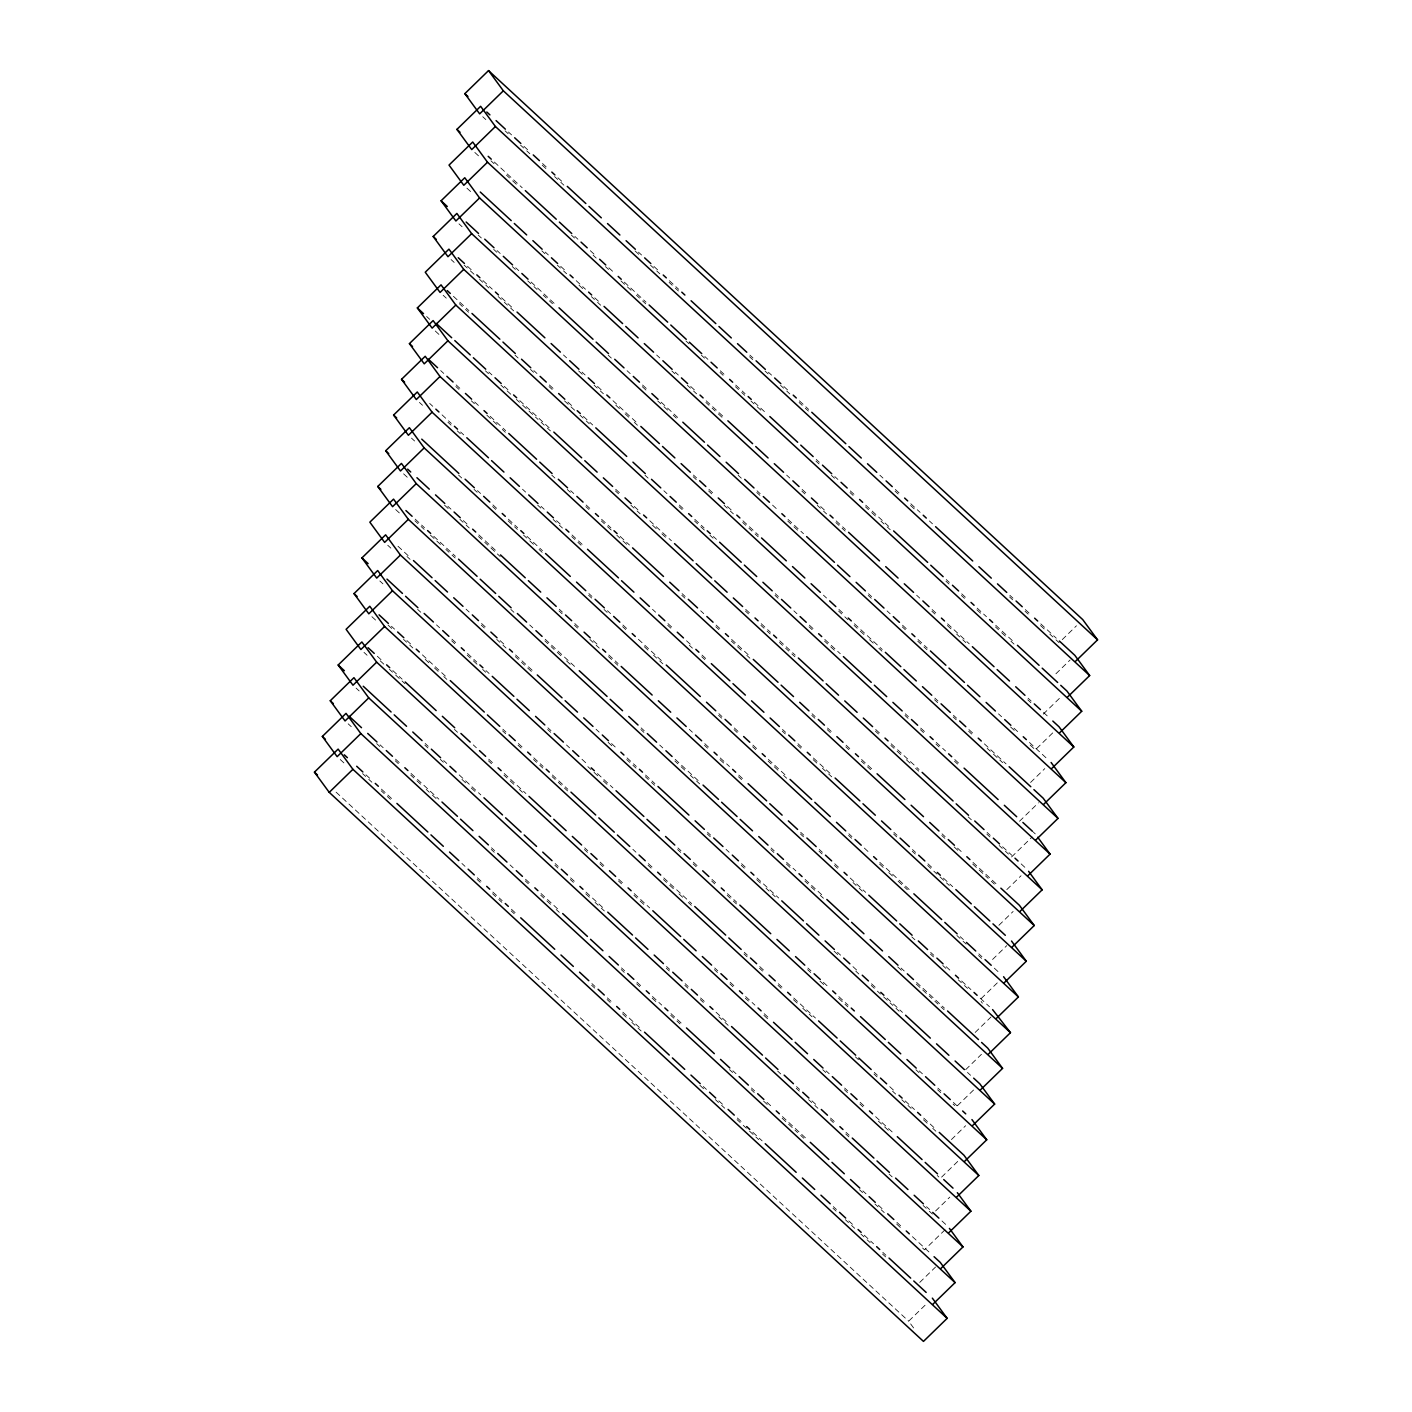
<?xml version="1.0" encoding="UTF-8"?>
<svg xmlns="http://www.w3.org/2000/svg" width="1412" height="1412" viewBox="0 0 1412 1412"><rect width="100%" height="100%" fill="white"/><g stroke="black" fill="none" stroke-linecap="round" stroke-linejoin="round"><path stroke-width="0.75" stroke-dasharray="5 3.75" d="M1062.248 639.618L1076.456 625.781M1055.911 673.789L1070.119 659.969M1043.256 714.119L1060.624 697.21M1052.699 732.916L1035.331 749.825L1029.136 744.106M1030.566 782.46L1044.792 768.622M1019.499 821.255L1038.455 802.81M1011.574 856.96L1032.119 836.981M1006.827 889.595L1021.035 875.758M998.902 925.301L1013.128 911.464M992.565 959.472L1006.774 945.634M997.278 982.893L979.91 999.802L982.381 1003.173M975.162 1032.437L990.942 1017.064M965.667 1069.678L981.446 1054.305M973.539 1090.029L956.171 1106.937L953.065 1104.078M951.406 1139.572L965.614 1125.735M957.707 1161.441L940.339 1178.349L937.233 1175.49M935.574 1210.984L949.782 1197.147M945.034 1229.781L924.489 1249.779L921.401 1246.92M919.741 1282.414L935.538 1267.041M913.599 1327.933L908.657 1321.191L926.043 1304.282M508.479 132.04L511.568 134.899M523.94 146.336L530.135 152.055M542.526 163.51L548.703 169.228M557.987 177.806L564.182 183.525M638.471 252.148L641.56 255.007M653.933 266.444L660.128 272.163M669.412 280.741L678.695 289.319M749.878 355.1L752.984 357.96M768.446 372.256L771.552 375.115M783.925 386.553L790.12 392.271M799.404 400.849L808.688 409.427M879.87 475.191L882.959 478.05M895.349 489.487L901.527 495.206M910.828 503.784L920.112 512.362M929.396 520.957L932.485 523.817M1009.862 595.299L1012.951 598.158M1025.341 609.596L1031.519 615.314M1040.803 623.892L1056.282 638.189M505.09 130.839L508.179 133.699M520.551 145.136L523.658 147.995M526.747 150.855L529.835 153.714M542.226 165.151L548.403 170.87M554.598 176.588L557.705 179.448M560.793 182.307L563.882 185.166M635.065 250.93L641.26 256.649M650.544 265.227L653.632 268.086M656.739 270.945L659.828 273.804M669.111 282.382L672.218 285.242M675.307 288.101L678.395 290.978M749.578 356.742L752.684 359.601M765.057 371.038L768.163 373.898M780.536 385.335L783.625 388.194M786.731 391.053L789.82 393.913M799.104 402.491L802.192 405.35M805.299 408.209L808.388 411.068M895.049 491.147L898.138 494.006M910.528 505.443L916.706 511.162M1009.562 596.941L1012.651 599.8M1025.041 611.237L1028.13 614.096M1040.52 625.534L1046.698 631.252M1049.804 634.112L1052.893 636.971M1055.982 639.83L1059.088 642.689M482.745 116.719L485.834 119.579M494.359 162.045L522.228 187.778M574.843 236.386L577.932 239.246M590.304 250.683L596.499 256.402M608.89 267.839L615.067 273.557M624.351 282.135L646.025 302.15M704.817 356.495L707.924 359.354M720.297 370.791L726.492 376.51M735.776 385.088L745.059 393.666M754.343 402.243L766.716 413.681M816.242 459.43L819.331 462.289M834.81 476.585L837.916 479.445M850.289 490.882L856.484 496.6M865.768 505.178L890.531 528.07M946.234 579.538L949.323 582.397M961.713 593.834L967.891 599.553M977.175 608.131L986.476 616.709M995.76 625.287L1014.328 642.442M490.97 160.827L494.076 163.686M506.449 175.123L509.538 177.983M512.644 180.842L518.822 186.56M571.436 235.169L574.543 238.028M593.111 255.184L596.199 258.043M605.483 266.621L608.59 269.48M620.962 280.935L633.353 292.372M636.441 295.232L639.53 298.091M642.636 300.95L645.725 303.809M685.967 340.98L689.056 343.84M701.429 355.277L704.535 358.136M719.996 372.433L723.103 375.292M735.475 386.729L738.564 389.588M741.671 392.448L744.759 395.307M750.955 401.026L754.043 403.885M757.15 406.744L763.327 412.463M815.942 461.071L819.048 463.948M831.421 475.385L834.51 478.244M849.989 492.541L853.095 495.4M865.468 506.837L868.557 509.697M871.663 512.556L877.84 518.275M880.947 521.134L884.036 523.993M887.124 526.852L890.231 529.712M945.934 581.179L949.023 584.038M961.413 595.476L964.502 598.335M976.892 609.772L983.07 615.491M995.46 626.928L998.549 629.787M1001.637 632.647L1007.833 638.365M1010.939 641.225L1014.028 644.084M474.82 152.443L481.015 158.162M545.261 252.077L548.35 254.937M560.723 266.374L566.918 272.092M576.202 280.67L585.486 289.248M594.77 297.826L600.965 303.545M656.668 355.03L659.775 357.889M675.236 372.186L678.342 375.045M690.715 386.482L696.91 392.201M706.194 400.779L724.762 417.934M786.66 475.12L789.749 477.98M802.14 489.417L808.335 495.135M820.707 506.59L826.902 512.309M836.186 520.887L845.47 529.465M916.653 595.229L919.741 598.088M932.132 609.525L938.309 615.244M947.593 623.822L969.267 643.837M1028.077 698.181L1031.166 701.04M1043.539 712.478L1049.734 718.196M541.855 250.859L544.961 253.719M557.334 265.156L560.44 268.015M563.529 270.892L566.618 273.751M579.008 285.189L585.186 290.907M591.381 296.626L594.47 299.485M597.576 302.344L600.665 305.204M671.847 370.968L674.954 373.827M687.326 385.264L690.415 388.123M693.521 390.983L696.61 393.842M705.894 402.42L708.983 405.279M712.089 408.139L715.178 410.998M718.284 413.857L724.462 419.576M801.839 491.076L804.928 493.935M817.319 505.372L820.407 508.232M823.514 511.091L826.602 513.95M835.886 522.528L838.975 525.388M842.082 528.247L845.17 531.106M931.832 611.167L934.921 614.026M947.311 625.463L953.488 631.182M956.595 634.041L959.683 636.918M962.772 639.777L965.879 642.636M1027.777 699.822L1030.866 702.682M466.913 188.149L473.108 193.868M497.095 250.612L500.201 253.472M515.68 267.768L518.769 270.627M531.141 282.065L555.904 304.939M627.087 370.721L630.193 373.58M642.566 385.017L648.761 390.736M661.134 402.173L679.702 419.329M757.079 490.811L760.168 493.688M772.558 505.125L778.753 510.844M788.037 519.422L803.499 533.718M868.504 593.764L871.592 596.623M887.071 610.919L890.16 613.779M902.55 625.216L908.728 630.935M918.012 639.512L927.313 648.09M998.496 713.872L1001.585 716.731M1013.957 728.168L1020.152 733.887M1029.436 742.465L1048.004 759.621M478.244 235.098L481.333 237.957M493.706 249.394L496.812 252.254M512.274 266.568L515.38 269.427M527.753 280.864L530.859 283.724M533.948 286.583L537.037 289.442M543.232 295.161L546.32 298.02M549.427 300.88L552.516 303.739M608.219 355.206L611.325 358.066M642.266 386.659L648.461 392.377M657.745 400.955L660.834 403.814M663.94 406.674L670.118 412.392M673.224 415.252L676.313 418.111M738.211 475.315L741.318 478.174M756.779 492.47L759.885 495.33M787.737 521.063L790.826 523.923M793.932 526.782L800.11 532.5M868.203 595.405L871.292 598.264M902.25 626.857L905.339 629.734M917.729 641.172L920.818 644.031M923.907 646.89L927.013 649.749M1010.568 726.951L1016.764 732.669M458.988 223.855L462.095 226.714M467.513 266.303L473.708 272.022M482.992 280.6L492.276 289.178M501.56 297.755L513.95 309.21M563.459 354.959L566.565 357.818M582.044 372.115L585.133 374.974M597.505 386.411L603.701 392.13M612.985 400.708L637.747 423.582M693.451 475.05L696.557 477.909M708.93 489.364L715.125 495.082M727.498 506.52L733.693 512.238M742.977 520.816L758.456 535.113M823.443 595.158L826.532 598.017M838.922 609.454L845.1 615.173M854.401 623.751L882.253 649.485M934.868 698.11L937.956 700.97M953.435 715.266L956.524 718.126M968.914 729.563L975.092 735.281M984.376 743.859L1006.05 763.874M464.124 265.103L467.231 267.962M470.32 270.822L476.515 276.54M479.603 279.399L482.692 282.259M485.799 285.118L488.887 287.977M498.171 296.555L501.278 299.415M504.366 302.274L507.455 305.133M510.562 307.993L513.65 310.852M578.638 370.897L584.833 376.616M594.117 385.194L597.205 388.053M600.312 390.912L603.401 393.771M615.791 405.209L621.968 410.927M625.075 413.787L631.252 419.505M634.359 422.365L637.447 425.224M693.151 476.709L696.257 479.568M708.63 491.005L711.736 493.865M724.109 505.302L727.198 508.161M730.304 511.02L733.393 513.88M742.677 522.458L745.765 525.317M748.872 528.176L751.961 531.036M755.049 533.895L758.156 536.754M838.622 611.096L841.711 613.955M844.817 616.815L847.906 619.692M854.101 625.41L857.19 628.269M860.279 631.129L866.474 636.847M869.58 639.707L875.758 645.425M878.864 648.284L881.953 651.144M934.567 699.752L937.656 702.611M953.135 716.908L956.224 719.767M968.614 731.204L971.703 734.063M987.182 748.36L990.271 751.219M993.377 754.079L1002.661 762.657M451.081 259.561L454.17 262.42M453.411 296.308L468.89 310.605M533.877 370.65L536.984 373.509M549.356 384.946L555.551 390.665M567.924 402.102L574.119 407.821M583.403 416.399L592.687 424.977M663.869 490.758L666.976 493.618M679.348 505.055L685.544 510.773M694.828 519.351L704.111 527.929M713.395 536.507L716.484 539.366M775.294 593.693L778.383 596.552M793.862 610.849L796.95 613.708M809.341 625.145L815.518 630.864M824.82 639.442L840.281 653.738M905.286 713.801L908.375 716.661M920.748 728.098L926.943 733.816M936.227 742.394L945.51 750.972M954.794 759.55L960.99 765.269M1032.172 831.033L1035.278 833.892M459.306 303.668L462.395 306.528M465.501 309.387L468.59 312.246M515.009 355.136L518.116 357.995M530.488 369.432L533.595 372.291M549.056 386.588L552.163 389.447M564.535 400.884L576.926 412.322M580.014 415.181L583.103 418.04M586.209 420.9L589.298 423.759M645.002 475.244L648.108 478.103M679.048 506.696L682.155 509.555M694.527 520.993L697.616 523.852M700.723 526.711L706.9 532.43M710.007 535.289L713.095 538.148M774.994 595.334L778.083 598.194M809.041 626.804L812.129 629.664M824.52 641.101L827.608 643.96M830.697 646.82L836.892 652.538M904.986 715.443L908.075 718.302M920.465 729.739L923.554 732.599M935.927 744.036L939.033 746.895M954.512 761.192L957.601 764.051M443.156 295.284L446.263 298.144M488.834 372.044L491.923 374.904M504.296 386.341L510.491 392.059M519.775 400.637L550.733 429.23M615.72 489.293L621.915 495.012M634.288 506.449L640.483 512.168M649.767 520.746L671.424 540.761M745.712 609.384L751.908 615.102M761.192 623.68L770.475 632.258M779.759 640.836L795.238 655.15M875.705 729.492L881.882 735.211M891.166 743.789L919.036 769.522M987.112 832.445L990.218 835.304M1002.591 846.741L1011.874 855.319M1021.158 863.897L1027.354 869.615M426.636 316.5L429.725 319.359M485.428 370.826L488.534 373.686M500.907 385.123L504.013 387.982M507.102 390.842L513.297 396.56M516.386 399.419L519.475 402.279M522.581 405.138L538.043 419.452M541.149 422.312L544.238 425.171M547.344 428.03L550.433 430.889M615.42 490.935L618.527 493.794M630.899 505.231L633.988 508.091M637.094 510.95L640.183 513.809M652.556 525.246L658.751 530.965M661.857 533.824L668.035 539.543M745.412 611.043L748.501 613.902M760.891 625.339L763.98 628.199M767.087 631.058L770.175 633.917M779.459 642.495L782.548 645.355M785.654 648.214L788.743 651.073M791.832 653.933L794.938 656.792M875.405 731.134L878.493 733.993M890.884 745.43L893.972 748.289M897.061 751.149L903.256 756.867M906.345 759.727L912.54 765.445M915.629 768.304L918.735 771.164M968.244 816.93L971.35 819.79M986.829 834.086L989.918 836.945M999.202 845.523L1002.291 848.383M1005.397 851.242L1008.486 854.101M435.249 330.99L441.426 336.709M440.668 370.579L443.774 373.439M456.147 384.876L462.342 390.594M474.714 402.032L480.91 407.75M490.193 416.328L505.672 430.625M570.66 490.688L573.766 493.547M586.139 504.984L592.334 510.703M601.618 519.281L610.902 527.859M620.186 536.436L629.47 545.014M682.084 593.622L685.173 596.482M700.652 610.778L703.741 613.638M716.131 625.075L722.326 630.793M731.61 639.389L750.178 656.545M812.077 713.731L815.165 716.59M827.556 728.027L833.733 733.746M846.123 745.183L852.301 750.902M861.585 759.48L873.975 770.917M942.069 833.839L945.157 836.698M957.53 848.135L963.725 853.854M973.009 862.432L997.772 885.306M455.847 386.517L458.953 389.377M471.326 400.814L474.432 403.673M486.805 415.128L499.177 426.565M502.284 429.425L505.372 432.284M551.792 475.173L554.898 478.033M567.271 489.47L570.36 492.329M585.839 506.626L588.945 509.485M601.318 520.922L604.407 523.781M607.513 526.641L613.69 532.359M616.797 535.219L619.886 538.078M622.974 540.937L629.17 546.656M681.784 595.282L684.891 598.141M715.831 626.734L718.92 629.593M731.31 641.03L734.399 643.89M737.505 646.749L743.683 652.468M746.789 655.327L749.878 658.186M811.776 715.372L814.865 718.231M827.255 729.669L830.344 732.528M845.823 746.824L848.912 749.684M861.302 761.121L864.391 763.98M867.48 766.84L870.586 769.699M941.769 835.48L944.857 838.34M954.141 846.918L960.337 852.636M972.709 864.073L988.188 878.37M991.277 881.229L994.383 884.088M429.672 403.426L432.76 406.285M442.044 414.863L451.328 423.441M460.612 432.019L463.701 434.878M522.511 489.223L525.617 492.082M541.078 506.378L544.185 509.238M556.557 520.675L562.753 526.394M572.037 534.971L584.409 546.409M652.503 609.313L655.592 612.173M667.982 623.61L674.159 629.346M686.55 640.783L692.745 646.502M702.029 655.08L708.206 660.798M782.495 729.422L785.584 732.281M797.974 743.718L804.152 749.437M813.436 758.015L832.003 775.17M893.902 832.374L897.008 835.233M912.487 849.53L915.576 852.389M927.949 863.826L934.144 869.545M943.428 878.123L952.712 886.701M447.939 422.241L451.028 425.1M457.223 430.819L460.312 433.678M537.69 505.161L540.778 508.02M553.169 519.457L556.257 522.316M559.364 525.176L562.453 528.035M571.736 536.613L574.825 539.472M577.932 542.332L581.02 545.191M667.682 625.269L670.771 628.128M689.338 645.284L692.445 648.143M701.729 656.721L704.817 659.58M782.195 731.063L785.284 733.922M797.674 745.36L800.763 748.219M813.153 759.656L819.331 765.392M822.437 768.252L825.526 771.111M828.615 773.97L831.721 776.829M893.62 834.015L896.708 836.875M912.187 851.171L915.276 854.031M927.666 865.468L930.755 868.327M933.844 871.186L936.95 874.046M940.039 876.905L949.323 885.483M419.417 402.402L422.506 405.262M477.45 490.617L480.557 493.476M492.929 504.914L499.124 510.632M508.408 519.21L517.692 527.788M526.976 536.366L542.455 550.662M588.875 593.552L591.963 596.411M607.442 610.708L610.549 613.567M622.921 625.022L629.117 630.74M638.4 639.318L663.163 662.193M718.867 713.66L721.956 716.519M734.346 727.957L740.523 733.675M752.914 745.112L759.091 750.831M768.393 759.409L786.961 776.565M848.859 833.768L851.948 836.628M864.32 848.065L870.516 853.783M879.8 862.361L910.758 890.954M960.266 936.703L963.372 939.562M978.851 953.859L981.94 956.718M994.313 968.155L1000.508 973.874M458.582 475.103L461.689 477.962M474.061 489.399L477.168 492.258M492.629 506.555L495.736 509.414M508.108 520.851L517.392 529.429M523.587 535.148L526.676 538.007M529.782 540.867L535.96 546.585M539.066 549.444L542.155 552.304M588.575 595.211L591.681 598.07M604.054 609.507L607.142 612.367M622.621 626.663L625.728 629.523M644.296 646.678L650.473 652.397M653.579 655.256L656.668 658.116M659.757 660.975L662.863 663.834M718.567 715.302L721.656 718.161M734.046 729.598L737.135 732.457M752.614 746.754L755.702 749.613M768.093 761.068L771.181 763.927M774.27 766.787L780.465 772.505M783.572 775.365L786.66 778.224M848.559 835.41L851.648 838.269M879.5 864.003L885.695 869.721M888.783 872.581L894.979 878.299M898.085 881.159L907.369 889.736M956.877 935.485L959.983 938.362M963.072 941.222L966.161 944.081M978.551 955.518L981.64 958.377M411.492 438.126L414.581 440.985M447.869 506.308L450.975 509.167M463.348 520.604L469.543 526.323M478.827 534.901L497.395 552.057M559.293 609.243L562.382 612.12M574.772 623.557L580.967 629.275M593.34 640.713L599.535 646.431M608.819 655.009L618.103 663.587M689.285 729.351L692.374 732.21M704.764 743.647L710.942 749.366M720.226 757.944L729.51 766.522M738.811 775.1L744.989 780.818M800.71 832.303L803.799 835.163M819.278 849.459L822.366 852.318M834.739 863.756L840.934 869.474M850.218 878.052L865.697 892.349M930.684 952.394L933.791 955.253M946.164 966.691L952.359 972.409M961.643 981.005L970.927 989.583M980.21 998.16L989.494 1006.738M444.48 505.09L450.675 510.809M459.959 519.387L463.048 522.246M466.154 525.105L469.243 527.964M478.527 536.542L481.616 539.402M484.722 542.261L487.811 545.12M490.917 547.98L500.201 556.557M558.993 610.902L562.1 613.761M574.472 625.198L577.561 628.058M589.951 639.495L593.04 642.354M596.146 645.213L599.235 648.073M608.519 656.651L611.608 659.51M614.714 662.369L617.803 665.228M704.464 745.289L707.553 748.166M719.943 759.603L726.121 765.322M738.511 776.759L741.6 779.618M800.41 833.945L803.499 836.804M818.978 851.101L822.066 853.96M834.457 865.397L837.545 868.256M853.024 882.553L856.113 885.412M859.202 888.272L862.308 891.131M911.817 936.897L914.923 939.757M930.402 954.053L933.491 956.912M942.775 965.49L945.863 968.35M958.254 979.787L961.343 982.646M964.431 985.505L967.538 988.365M403.567 473.832L409.762 479.55M415.199 519.139L424.482 527.717M433.766 536.295L455.441 556.31M529.712 624.951L532.801 627.81M545.191 639.248L576.131 667.841M641.136 727.886L644.225 730.745M659.704 745.042L662.793 747.901M675.183 759.338L699.928 782.213M771.128 847.994L774.217 850.854M786.59 862.291L795.874 870.869M805.158 879.447L823.743 896.602M901.103 968.102L904.209 970.962M916.582 982.399L944.434 1008.133M414.899 520.781L418.005 523.64M421.094 526.5L424.182 529.359M430.378 535.077L442.75 546.515M445.857 549.374L448.945 552.233M452.034 555.11L455.141 557.969M510.844 609.437L513.933 612.296M544.891 640.889L547.98 643.748M551.086 646.608L554.175 649.467M557.263 652.326L563.459 658.045M566.547 660.904L572.742 666.623M640.836 729.527L643.925 732.387M674.883 760.997L677.972 763.857M681.078 766.716L687.256 772.435M690.362 775.294L693.451 778.153M696.54 781.012L699.646 783.872M770.828 849.636L773.917 852.495M786.308 863.932L792.485 869.651M804.875 881.088L807.964 883.947M811.053 886.807L817.248 892.525M820.337 895.385L823.443 898.244M897.714 966.885L903.909 972.603M916.282 984.04L931.761 998.337M934.85 1001.196L937.956 1004.056M941.045 1006.915L944.151 1009.774M395.66 509.538L401.855 515.256M397.99 546.267L410.38 557.705M466.084 609.19L469.19 612.049M481.563 623.486L487.758 629.205M500.13 640.642L506.326 646.361M515.609 654.939L534.177 672.094M596.076 729.28L599.165 732.14M611.555 743.577L617.732 749.295M627.034 757.873L636.318 766.451M645.602 775.047L654.886 783.625M707.5 832.233L710.589 835.092M726.068 849.389L729.157 852.248M741.547 863.685L747.725 869.404M757.008 877.982L778.683 897.997M837.492 952.323L840.581 955.183M852.954 966.638L859.149 972.356M871.522 983.793L877.717 989.512M887.001 998.09L902.48 1012.386M967.467 1072.432L970.573 1075.291M406.991 556.505L410.08 559.364M481.263 625.128L484.351 627.987M496.742 639.424L499.83 642.283M502.937 645.143L506.025 648.002M515.309 656.58L518.398 659.439M521.505 662.299L524.593 665.158M527.682 668.017L533.877 673.736M608.166 742.377L614.344 748.095M626.734 759.532L629.823 762.392M632.911 765.251L636.018 768.11M645.302 776.688L648.39 779.548M651.497 782.407L654.586 785.266M707.2 833.874L710.289 836.734M741.247 865.327L744.336 868.186M756.726 879.623L762.904 885.342M766.01 888.201L769.099 891.06M772.188 893.92L775.294 896.779M834.086 951.123L840.281 956.842M855.76 971.138L858.849 973.998M871.239 985.435L874.328 988.294M877.417 991.153L880.523 994.013M883.612 996.872L892.896 1005.45M895.985 1008.309L899.091 1011.168M387.735 545.244L390.842 548.103M436.502 624.881L439.609 627.74M451.981 639.177L458.176 644.896M467.46 653.474L476.744 662.052M486.028 670.629L489.117 673.489M547.927 727.815L551.015 730.675M566.494 744.971L569.583 747.83M581.973 759.268L588.151 765.004M597.452 773.582L612.914 787.878M677.919 847.924L681.008 850.783M693.38 862.22L699.575 867.939M711.966 879.376L718.143 885.095M727.427 893.672L736.711 902.25M807.893 968.032L811 970.891M823.372 982.328L829.568 988.047M838.852 996.625L848.135 1005.203M919.318 1070.967L922.424 1073.826M937.886 1088.122L940.992 1090.982M953.365 1102.419L959.56 1108.138M417.634 609.366L420.741 612.226M451.681 640.819L454.77 643.678M467.16 655.115L470.249 657.974M473.355 660.834L479.533 666.552M482.639 669.412L485.728 672.271M547.627 729.475L550.715 732.334M587.869 766.645L590.957 769.505M594.046 772.364L600.241 778.083M603.33 780.942L609.525 786.66M677.619 849.565L680.708 852.424M693.098 863.862L696.187 866.721M711.666 881.017L714.754 883.877M727.145 895.314L730.233 898.173M733.322 901.05L736.429 903.909M807.611 969.673L810.7 972.533M819.984 981.111L826.179 986.829M838.552 998.266L847.835 1006.844M915.929 1069.749L919.018 1072.608M937.586 1089.782L940.692 1092.641M379.828 580.967L382.917 583.827M391.442 626.275L394.548 629.134M406.921 640.571L413.116 646.29M422.4 654.868L447.163 677.742M502.866 729.21L505.955 732.069M518.345 743.506L524.54 749.225M533.824 757.82L543.108 766.398M552.392 774.976L567.853 789.273M632.858 849.318L635.947 852.177M648.337 863.615L654.515 869.333M663.799 877.911L691.668 903.645M744.283 952.27L747.372 955.13M759.744 966.567L765.939 972.286M778.312 983.723L784.507 989.441M793.791 998.019L815.465 1018.034M874.257 1072.361L877.364 1075.22M889.736 1086.658L895.932 1092.376M905.216 1100.954L914.499 1109.532M923.783 1118.11L936.156 1129.565M388.053 625.057L394.248 630.776M403.532 639.354L406.621 642.213M409.727 645.072L412.816 647.932M425.188 659.369L431.384 665.087M434.49 667.947L440.668 673.665M443.774 676.524L446.863 679.384M502.566 730.869L505.672 733.728M518.045 745.165L521.134 748.025M533.524 759.462L536.613 762.321M539.719 765.18L542.808 768.04M552.092 776.618L555.181 779.477M558.287 782.336L561.376 785.196M564.465 788.055L567.571 790.914M648.037 865.256L651.126 868.115M663.516 879.552L666.605 882.412M669.694 885.271L675.889 890.99M678.978 893.867L685.173 899.585M688.262 902.444L691.368 905.304M743.983 953.912L747.072 956.771M759.462 968.208L762.551 971.068M778.03 985.364L781.118 988.223M793.491 999.661L799.686 1005.379M802.775 1008.239L812.077 1016.817M855.39 1056.847L858.496 1059.706M873.975 1074.002L877.064 1076.879M892.543 1091.176L895.632 1094.035M901.827 1099.754L904.916 1102.613M908.004 1105.472L911.111 1108.332M923.483 1119.769L929.678 1125.488M932.767 1128.347L935.874 1131.206M371.903 616.673L378.098 622.392M377.339 656.262L383.534 661.981M392.818 670.559L402.102 679.137M473.285 744.901L476.373 747.778M488.764 759.215L494.959 764.933M504.243 773.511L525.899 793.526M584.709 847.853L587.798 850.712M600.188 862.15L606.366 867.868M618.756 879.305L624.934 885.024M634.217 893.602L649.697 907.898M714.701 967.961L717.79 970.821M730.163 982.258L736.358 987.976M745.642 996.554L754.926 1005.132M764.21 1013.71L770.405 1019.429M826.108 1070.896L829.215 1073.755M844.676 1088.052L847.782 1090.911M860.155 1102.348L866.35 1108.067M875.634 1116.663L894.202 1133.818M380.146 660.763L386.323 666.482M389.43 669.341L392.518 672.2M395.607 675.06L404.909 683.637M454.417 729.404L457.523 732.263M488.464 760.856L491.552 763.715M503.943 775.153L507.032 778.012M510.12 780.871L516.315 786.59M519.422 789.449L522.511 792.308M584.409 849.495L587.498 852.354M599.888 863.791L602.977 866.65M618.456 880.947L621.545 883.824M633.935 895.261L637.024 898.12M640.113 900.98L646.308 906.698M714.401 969.603L717.49 972.462M729.88 983.899L732.969 986.759M745.342 998.196L748.448 1001.055M763.91 1015.352L770.105 1021.07M822.719 1069.696L825.808 1072.555M844.394 1089.711L847.482 1092.57M859.855 1104.007L862.961 1106.867M878.423 1121.163L881.529 1124.023M884.618 1126.882L890.813 1132.601M363.996 652.379L367.085 655.239M425.136 743.453L428.224 746.313M443.703 760.609L446.792 763.468M459.182 774.906L480.839 794.921M555.128 863.544L558.217 866.403M570.607 877.84L576.784 883.559M586.068 892.137L604.636 909.293M666.535 966.496L669.641 969.356M685.12 983.652L688.209 986.511M700.581 997.949L706.777 1003.667M716.06 1012.245L728.451 1023.682M796.527 1086.587L799.633 1089.446M812.006 1100.883L818.201 1106.62M830.574 1118.057L836.769 1123.775M846.053 1132.353L849.141 1135.213M926.519 1206.695L929.608 1209.554M941.998 1220.992L948.193 1226.71M424.835 745.095L427.924 747.954M440.315 759.391L443.403 762.251M461.971 779.406L468.166 785.125M471.255 787.984L477.45 793.703M554.828 865.185L557.917 868.045M570.307 879.5L573.396 882.359M585.768 893.796L591.963 899.515M595.07 902.374L598.158 905.233M601.247 908.092L604.354 910.952M666.252 968.138L669.341 970.997M684.82 985.294L687.909 988.153M700.299 999.59L703.388 1002.449M718.867 1016.746L721.956 1019.605M725.044 1022.464L728.151 1025.324M777.659 1071.09L780.765 1073.95M796.227 1088.246L799.333 1091.105M808.617 1099.683L811.706 1102.543M814.812 1105.402L817.901 1108.261M830.274 1119.698L833.38 1122.558M845.753 1133.995L848.841 1136.854M889.083 1174.025L892.172 1176.884M923.13 1205.477L926.219 1208.337M929.325 1211.196L932.414 1214.055M356.071 688.085L359.177 690.945M380.075 744.848L383.181 747.707M395.554 759.144L401.749 764.863M411.033 773.441L438.885 799.174M491.5 847.782L494.588 850.642M510.067 864.938L513.156 867.798M525.546 879.235L531.724 884.953M541.025 893.531L559.593 910.705M621.492 967.891L624.581 970.75M636.953 982.187L643.148 987.906M652.432 996.484L661.716 1005.062M671 1013.639L683.39 1025.077M732.899 1070.825L736.005 1073.685M751.466 1087.981L754.573 1090.841M766.945 1102.295L773.141 1108.014M782.424 1116.592L807.187 1139.466M862.891 1190.934L865.997 1193.793M878.37 1205.23L884.565 1210.949M896.938 1222.386L903.133 1228.105M912.417 1236.683L930.985 1253.838M376.686 743.63L379.775 746.489M395.254 760.786L398.343 763.645M410.733 775.082L413.822 777.941M416.928 780.801L423.106 786.519M426.212 789.379L429.301 792.238M432.39 795.097L438.585 800.816M491.2 849.424L494.288 852.283M525.246 880.894L528.335 883.753M540.725 895.19L543.814 898.05M546.903 900.909L553.098 906.628M556.187 909.487L559.293 912.346M621.192 969.532L624.28 972.391M636.671 983.829L639.76 986.688M652.132 998.125L658.327 1003.844M670.718 1015.281L673.806 1018.14M676.895 1021L680.002 1023.859M729.51 1069.625L732.616 1072.485M751.184 1089.64L754.273 1092.5M763.557 1101.078L769.752 1106.796M782.124 1118.233L797.603 1132.53M800.692 1135.389L803.799 1138.248M859.502 1189.716L862.591 1192.575M874.981 1204.012L878.07 1206.872M881.159 1209.731L884.265 1212.59M896.638 1224.027L902.833 1229.746M348.164 723.809L351.253 726.668M365.973 774.835L372.168 780.554M381.452 789.131L393.824 800.569M461.918 863.473L465.007 866.333M477.397 877.77L483.575 883.488M492.859 892.066L502.142 900.644M511.444 909.24L517.622 914.958M591.91 983.582L594.999 986.441M607.372 997.878L613.567 1003.597M622.851 1012.175L641.419 1029.33M703.317 1086.534L706.424 1089.393M718.796 1100.831L724.991 1106.549M737.364 1117.986L743.559 1123.705M752.843 1132.283L762.127 1140.861M833.309 1206.625L836.416 1209.484M848.788 1220.921L854.984 1226.64M864.268 1235.218L873.551 1243.795M882.835 1252.373L885.924 1255.233M362.584 773.617L365.673 776.476M368.761 779.336L371.868 782.195M381.152 790.773L384.24 793.632M387.347 796.492L390.436 799.351M477.097 879.429L480.186 882.288M492.576 893.725L495.665 896.585M498.754 899.444L501.86 902.303M511.144 910.881L514.233 913.74M591.61 985.223L594.699 988.082M607.089 999.519L610.178 1002.379M622.551 1013.816L628.746 1019.535M631.835 1022.394L634.941 1025.253M638.03 1028.112L641.136 1030.972M699.928 1085.316L706.124 1091.035M715.407 1099.613L718.496 1102.472M721.603 1105.331L724.691 1108.191M737.064 1119.628L740.17 1122.487M743.259 1125.346L746.348 1128.206M749.454 1131.065L758.738 1139.643M833.009 1208.266L836.116 1211.125M845.4 1219.703L848.488 1222.58M851.577 1225.439L854.684 1228.299M860.879 1234.017L863.967 1236.877M867.056 1239.736L870.163 1242.595M882.535 1254.033L885.624 1256.892M340.239 759.515L346.434 765.233M336.091 792.167L908.657 1321.191"/><path stroke-width="1.5" d="M488.534 70.6L503.343 90.809L479.656 113.86L464.848 93.651L488.534 70.6L1082.775 619.639L1097.565 639.848L1075.467 661.363M495.418 126.515L471.732 149.584L456.923 129.374L480.627 106.306L495.418 126.515L1089.658 675.554L1067.543 697.069M479.586 197.945L455.899 220.996L441.091 200.786L464.777 177.736L479.586 197.945L1073.826 746.983L1051.711 768.499M487.511 162.221L463.807 185.29L449.016 165.08L472.702 142.012L487.511 162.221L1081.733 711.26L1059.635 732.793M471.661 233.651L447.975 256.702L433.184 236.492L456.87 213.441L471.661 233.651L1065.901 782.689L1043.803 804.205M455.829 305.063L432.143 328.131L417.352 307.922L441.038 284.853L455.829 305.063L1050.069 854.101L1027.954 875.634M463.754 269.357L440.067 292.425L425.259 272.216L448.945 249.147L463.754 269.357L1057.994 818.395L1035.878 839.911M447.922 340.786L424.235 363.837L409.427 343.628L433.113 320.577L447.922 340.786L1042.162 889.825L1020.046 911.34M439.997 376.492L416.311 399.543L401.52 379.334L425.206 356.283L439.997 376.492L1034.237 925.531L1012.122 947.046M432.09 412.198L408.403 435.267L393.595 415.057L417.281 391.989L432.09 412.198L1026.312 961.237L1004.214 982.752M424.165 447.904L400.478 470.973L385.688 450.763L409.374 427.695L424.165 447.904L1018.405 996.943L996.29 1018.476M416.258 483.628L392.571 506.679L377.763 486.469L401.449 463.418L416.258 483.628L1010.48 1032.666L988.382 1054.182M400.426 555.04L376.722 578.108L361.931 557.899L385.617 534.83L400.426 555.04L994.648 1104.078L972.55 1125.593M408.333 519.334L384.646 542.385L369.838 522.175L393.542 499.124L408.333 519.334L1002.573 1068.372L980.457 1089.888M392.501 590.745L368.814 613.814L354.006 593.605L377.692 570.536L392.501 590.745L986.741 1139.784L964.625 1161.317M376.669 662.175L352.982 685.226L338.174 665.017L361.86 641.966L376.669 662.175L970.909 1211.214L948.793 1232.729M384.594 626.469L360.89 649.52L346.099 629.311L369.785 606.26L384.594 626.469L978.816 1175.508L956.718 1197.023M368.744 697.881L345.058 720.95L330.267 700.74L353.953 677.672L368.744 697.881L962.984 1246.92L940.869 1268.435M360.837 733.587L337.15 756.655L322.342 736.446L346.028 713.378L360.837 733.587L955.077 1282.626L932.961 1304.158M314.435 772.152L338.121 749.101L352.912 769.311L947.152 1318.349L923.466 1341.4L329.225 792.361L314.435 772.152L317.524 775.011M329.225 792.361L352.912 769.311M503.343 90.809L1097.565 639.848M486.805 112.025L489.911 114.884M496.089 120.602L505.372 129.18M514.656 137.758L520.851 143.477M533.242 154.932L539.419 160.65M551.81 172.087L554.898 174.947M567.271 186.384L585.856 203.54M588.945 206.399L601.318 217.836M607.513 223.555L619.886 234.992M626.081 240.711L635.365 249.289M644.649 257.866L650.844 263.585M663.216 275.022L666.323 277.882M681.784 292.178L684.891 295.037M691.086 300.756L715.831 323.63M718.937 326.49L731.31 337.945M737.505 343.663L746.789 352.241M756.073 360.819L765.357 369.397M774.641 377.975L780.836 383.693M793.209 395.131L796.297 397.99M811.776 412.286L845.823 443.739M848.912 446.598L861.302 458.035M867.497 463.754L876.781 472.332M886.065 480.91L892.243 486.628M904.633 498.065L907.722 500.925M923.201 515.221L926.29 518.08M935.574 526.676L972.727 560.988M978.904 566.706L991.295 578.143M997.472 583.862L1006.756 592.44M1016.058 601.018L1022.235 606.736M1034.625 618.174L1037.714 621.033M1059.371 641.048L1074.85 655.345L1089.658 675.554M464.848 93.651L467.937 96.51M488.181 156.326L491.27 159.185M525.317 190.638L556.275 219.231M559.364 222.09L571.736 233.527M581.02 242.105L587.215 247.824M599.588 259.261L605.783 264.979M618.174 276.417L621.262 279.276M649.114 305.01L667.682 322.165M670.788 325.025L686.25 339.339M689.356 342.198L701.729 353.635M711.013 362.213L717.208 367.932M729.58 379.369L732.687 382.228M748.148 396.525L751.255 399.384M769.822 416.54L797.674 442.274M800.763 445.133L813.153 456.57M822.437 465.148L831.721 473.726M841.005 482.304L847.2 488.022M859.573 499.46L862.661 502.319M893.62 530.93L927.666 562.382M930.755 565.241L943.145 576.678M952.429 585.256L958.607 590.975M970.997 602.412L974.086 605.271M989.565 619.568L992.654 622.427M1017.417 645.302L1039.091 665.317M1042.18 668.176L1057.659 682.473M1060.747 685.332L1066.942 691.05L1081.733 711.26M456.923 129.374L460.03 132.234M480.257 192.032L511.215 220.625M514.303 223.484L526.676 234.921M532.871 240.64L542.155 249.218M551.439 257.796L557.634 263.514M570.007 274.952L573.113 277.811M588.592 292.107L591.681 294.967M604.054 306.404L622.621 323.577M625.728 326.437L638.1 337.874M644.296 343.593L653.579 352.17M662.863 360.748L672.147 369.326M681.431 377.904L687.626 383.623M699.999 395.06L703.105 397.919M727.851 420.794L752.614 443.668M755.72 446.527L768.093 457.965M774.288 463.683L783.572 472.261M792.856 480.839L799.051 486.558M811.423 497.995L817.619 503.731M829.991 515.168L833.08 518.027M848.559 532.324L879.517 560.917M885.695 566.636L898.085 578.073M904.28 583.791L913.564 592.369M922.848 600.947L929.025 606.666M941.416 618.103L944.504 620.962M972.356 646.696L994.03 666.711M997.119 669.57L1009.509 681.008M1015.687 686.744L1024.971 695.322M1034.255 703.9L1040.45 709.618M1052.822 721.055L1059.018 726.774L1073.826 746.983M466.154 222.019L478.527 233.457M484.722 239.175L494.006 247.753M503.29 256.331L512.574 264.909M521.858 273.487L528.053 279.205M559.011 307.798L593.04 339.268M596.146 342.128L608.519 353.565M614.714 359.283L623.998 367.861M633.282 376.439L639.477 382.158M651.85 393.595L658.045 399.314M682.808 422.188L704.464 442.203M707.553 445.062L719.943 456.5M726.139 462.218L738.511 473.655M744.706 479.374L753.99 487.952M763.274 496.547L769.469 502.266M781.842 513.703L784.931 516.563M806.605 536.578L834.457 562.311M837.545 565.171L849.936 576.608M856.113 582.326L865.397 590.904M874.699 599.482L883.983 608.06M893.266 616.638L899.444 622.357M911.834 633.794L914.923 636.653M930.402 650.95L945.881 665.246M948.97 668.105L964.449 682.42M967.538 685.279L979.91 696.716M986.106 702.435L995.389 711.013M1004.673 719.59L1010.868 725.309M1023.241 736.746L1026.347 739.606M441.091 200.786L447.286 206.505M458.229 257.725L464.424 263.444M476.815 274.881L479.903 277.74M495.383 292.037L498.471 294.896M517.039 312.07L544.891 337.803M551.086 343.522L560.37 352.1M569.654 360.678L578.938 369.256M588.222 377.834L594.417 383.552M606.789 394.989L609.896 397.849M640.836 426.442L659.404 443.597M662.51 446.457L674.883 457.894M681.078 463.613L690.362 472.19M699.646 480.768L705.841 486.505M718.214 497.942L724.409 503.66M736.782 515.098L739.888 517.957M761.545 537.972L786.308 560.846M792.503 566.565L804.875 578.002M811.07 583.721L820.354 592.299M829.638 600.877L835.816 606.595M848.206 618.032L851.295 620.892M885.342 652.344L900.821 666.658M903.909 669.517L916.3 680.955M922.477 686.673L931.761 695.251M941.045 703.829L950.329 712.407M959.63 720.985L965.808 726.703M978.198 738.141L981.287 741M1009.139 766.734L1030.813 786.749M1033.902 789.608L1043.186 798.186L1057.994 818.395M433.184 236.492L436.273 239.352M447.233 290.59L450.322 293.449M471.979 313.464L499.848 339.198M502.937 342.057L515.309 353.494M521.505 359.213L530.788 367.791M540.072 376.369L546.267 382.087M558.64 393.524L564.835 399.243M577.208 410.68L580.314 413.539M595.776 427.836L626.734 456.429M632.929 462.148L645.302 473.602M651.497 479.321L660.781 487.899M670.065 496.477L676.26 502.195M688.632 513.633L691.721 516.492M707.2 530.788L710.289 533.648M719.59 542.226L741.247 562.241M744.336 565.1L756.726 576.537M762.904 582.256L772.205 590.834M781.489 599.412L790.773 607.99M800.057 616.567L806.234 622.286M818.625 633.723L821.713 636.583M843.388 656.615L871.239 682.349M874.328 685.208L886.718 696.645M892.896 702.364L902.18 710.942M911.464 719.52L917.659 725.238M930.049 736.676L933.138 739.535M948.617 753.832L951.706 756.691M964.078 768.128L998.125 799.58M1004.32 805.299L1016.693 816.736M1022.888 822.455L1032.172 831.033M436.22 323.436L451.681 337.733M454.788 340.592L470.267 354.889M473.355 357.748L485.728 369.185M495.012 377.763L501.207 383.482M513.58 394.919L516.686 397.778M553.822 432.09L581.673 457.823M584.78 460.683L597.152 472.137M603.348 477.856L612.631 486.434M625.004 497.871L631.199 503.59M643.572 515.027L646.678 517.886M674.53 543.62L693.098 560.776M696.187 563.635L711.666 577.932M714.754 580.791L727.145 592.228M733.322 597.947L742.624 606.525M754.996 617.962L758.085 620.821M773.564 635.118L776.653 637.977M798.327 658.01L823.09 680.884M826.179 683.743L838.552 695.181M844.747 700.899L857.137 712.336M863.314 718.055L872.598 726.633M884.989 738.07L888.077 740.929M922.124 772.382L953.082 800.975M956.171 803.834L968.544 815.271M974.739 820.99L984.023 829.585M993.307 838.163L999.502 843.882M1014.981 858.178L1018.07 861.038M417.352 307.922L423.529 313.64M428.295 359.142L437.579 367.72M446.863 376.298L453.058 382.017M465.43 393.454L471.626 399.172M483.998 410.61L487.105 413.469M508.761 433.484L536.613 459.235M539.719 462.095L552.092 473.532M558.287 479.25L567.571 487.828M576.855 496.406L583.05 502.125M595.423 513.562L598.511 516.421M613.991 530.718L617.097 533.577M632.558 547.874L663.516 576.467M669.712 582.185L678.995 590.763M688.279 599.341L697.563 607.919M706.847 616.497L713.042 622.215M725.415 633.653L728.504 636.512M753.267 659.404L778.03 682.278M781.118 685.138L793.509 696.575M799.686 702.293L808.97 710.871M818.272 719.449L824.449 725.168M836.839 736.605L843.017 742.324M855.407 753.761L858.496 756.62M877.064 773.776L904.916 799.51M911.111 805.228L923.501 816.665M929.678 822.402L938.962 830.98M948.246 839.558L954.441 845.276M966.814 856.713L969.92 859.573M1000.861 888.166L1019.429 905.321L1034.237 925.531M409.427 343.628L412.533 346.487M435.849 409.145L438.955 412.004M454.417 426.3L457.523 429.16M466.807 437.738L488.464 457.77M491.57 460.63L503.943 472.067M510.138 477.785L519.422 486.363M528.706 494.941L537.99 503.519M547.274 512.097L553.469 517.816M565.841 529.253L568.93 532.112M587.516 549.268L618.456 577.861M621.545 580.72L633.935 592.157M640.13 597.876L649.414 606.454M658.698 615.032L664.875 620.75M677.266 632.205L683.461 637.924M695.834 649.361L698.922 652.22M711.313 663.658L729.88 680.813M732.969 683.673L745.36 695.11M751.537 700.829L763.927 712.266M770.105 717.984L779.389 726.562M788.69 735.14L794.868 740.859M807.258 752.296L810.347 755.155M835.11 778.03L859.873 800.904M862.961 803.763L875.334 815.218M881.529 820.937L890.813 829.515M900.097 838.093L909.381 846.67M918.665 855.248L924.86 860.967M937.233 872.404L940.339 875.263M955.818 889.56L971.279 903.856M974.386 906.716L989.847 921.012M992.954 923.872L1005.326 935.309M401.52 379.334L404.609 382.193M421.747 439.15L458.882 473.461M465.077 479.18L474.361 487.758M483.645 496.336L489.84 502.054M502.213 513.491L505.32 516.351M520.781 530.647L523.887 533.507M545.544 553.522L570.307 576.396M576.502 582.115L585.786 590.693M595.07 599.27L604.354 607.848M613.638 616.426L619.833 622.162M632.205 633.6L635.294 636.459M666.252 665.052L700.299 696.504M706.477 702.223L715.778 710.801M725.062 719.379L731.24 725.097M743.63 736.534L749.807 742.253M762.198 753.69L765.286 756.55M790.049 779.424L811.706 799.439M814.812 802.316L830.291 816.613M836.469 822.331L845.753 830.909M855.037 839.487L861.232 845.206M873.622 856.643L876.711 859.502M913.846 893.814L941.698 919.547M944.804 922.407L957.177 933.844M966.461 942.422L975.745 951M985.029 959.578L991.224 965.296M393.595 415.057L396.684 417.917M407.644 469.137L410.733 471.996M416.928 477.715L429.301 489.152M435.496 494.871L444.78 503.449M454.064 512.027L460.259 517.745M472.632 529.182L475.738 532.042M500.483 554.916L525.246 577.79M528.353 580.65L540.725 592.087M546.921 597.805L556.204 606.383M565.488 614.979L571.666 620.698M584.056 632.135L590.251 637.853M602.624 649.291L605.713 652.15M621.192 666.446L652.15 695.039M658.327 700.758L670.718 712.195M676.895 717.914L686.197 726.492M695.481 735.07L701.658 740.788M714.048 752.225L717.137 755.085M732.616 769.381L735.705 772.24M748.095 783.678L766.663 800.851M769.752 803.71L782.124 815.148M788.32 820.866L797.603 829.444M806.887 838.022L816.171 846.6M825.455 855.178L831.65 860.896M844.041 872.334L847.129 875.193M868.786 895.208L896.655 920.942M899.744 923.801L912.117 935.238M918.312 940.957L927.596 949.535M936.88 958.113L943.075 963.831M955.447 975.268L958.554 978.145M974.015 992.442L977.122 995.301M992.583 1009.598L1010.48 1032.666M385.688 450.763L388.777 453.623M405.915 510.562L412.11 516.28M427.571 530.577L430.678 533.436M458.529 559.17L477.097 576.325M480.186 579.185L495.665 593.481M498.771 596.341L511.144 607.795M517.339 613.514L526.623 622.092M535.907 630.67L542.084 636.388M579.238 670.7L607.089 696.434M610.178 699.293L622.568 710.73M628.746 716.449L638.03 725.027M647.314 733.605L656.615 742.183M665.899 750.76L672.077 756.479M703.035 785.09L718.514 799.386M721.603 802.245L737.082 816.542M740.17 819.401L752.543 830.838M758.738 836.557L768.022 845.135M777.306 853.713L783.501 859.431M798.98 873.728L802.069 876.587M826.832 899.462L848.488 919.477M851.595 922.336L863.967 933.773M870.163 939.492L882.535 950.929M888.73 956.648L898.014 965.226M907.298 973.821L913.493 979.54M947.54 1010.992L978.481 1039.585M981.587 1042.444L987.765 1048.163L1002.573 1068.372M377.763 486.469L380.852 489.329M413.469 560.564L432.037 577.72M435.143 580.579L447.516 592.034M453.711 597.753L462.995 606.33M472.279 614.908L478.474 620.627M490.846 632.064L497.042 637.783M509.414 649.22L512.503 652.079M537.266 674.954L562.029 697.828M565.118 700.687L577.508 712.125M583.703 717.843L592.987 726.421M602.271 734.999L608.448 740.718M620.839 752.155L623.928 755.014M639.407 769.311L642.495 772.17M657.974 786.484L688.932 815.077M695.11 820.796L704.394 829.373M713.678 837.951L722.962 846.529M732.263 855.107L738.441 860.826M750.831 872.263L753.92 875.122M781.771 900.856L803.446 920.871M806.534 923.73L818.907 935.168M825.102 940.886L834.386 949.464M843.67 958.06L849.865 963.778M862.238 975.215L868.433 980.934M880.806 992.371L883.912 995.231M905.569 1015.246L930.332 1038.12M936.527 1043.839L948.899 1055.276M955.094 1060.994L964.378 1069.572M973.662 1078.15L979.857 1083.869L994.648 1104.078M386.994 579.114L402.455 593.428M405.562 596.288L417.934 607.725M424.13 613.443L433.413 622.021M442.697 630.599L448.892 636.318M461.265 647.755L464.354 650.614M479.833 664.911L482.922 667.77M492.223 676.348L513.88 696.363M516.968 699.222L529.359 710.66M535.536 716.378L544.838 724.956M554.122 733.534L563.406 742.112M572.69 750.69L578.867 756.408M591.257 767.863L594.346 770.723M616.02 790.738L643.872 816.471M646.961 819.331L659.351 830.768M665.529 836.486L674.812 845.064M684.096 853.642L690.292 859.361M702.682 870.798L708.859 876.517M721.25 887.954L724.338 890.813M739.817 905.11L770.758 933.703M776.953 939.421L789.326 950.876M795.521 956.595L804.805 965.173M814.089 973.75L820.284 979.469M832.656 990.906L835.763 993.766M851.224 1008.062L854.331 1010.921M860.508 1016.64L885.271 1039.514M888.377 1042.374L900.75 1053.811M906.945 1059.529L916.229 1068.107M925.513 1076.685L934.797 1085.263M944.081 1093.841L950.276 1099.56M962.649 1110.997L965.737 1113.856M361.931 557.899L368.126 563.617M379.069 614.838L388.353 623.416M397.637 631.994L403.832 637.712M416.205 649.149L419.311 652.009M450.251 680.602L484.298 712.054M487.387 714.913L499.777 726.35M509.061 734.928L515.256 740.647M527.629 752.084L530.718 754.943M546.197 769.258L549.286 772.117M570.96 792.132L595.723 815.006M598.812 817.866L614.291 832.162M617.379 835.021L629.77 846.459M639.054 855.037L645.231 860.755M657.621 872.192L660.71 875.052M694.757 906.504L725.697 935.097M728.804 937.956L741.176 949.411M750.46 957.989L756.655 963.708M769.028 975.145L775.223 980.863M787.614 992.301L790.702 995.16M818.554 1020.894L837.122 1038.049M840.228 1040.909L855.69 1055.205M858.796 1058.065L871.169 1069.502M880.453 1078.08L886.648 1083.798M899.02 1095.235L902.127 1098.095M917.588 1112.391L920.695 1115.251M939.262 1132.424L964.025 1155.298L978.816 1175.508M354.006 593.605L357.112 596.464M368.055 647.684L374.251 653.403M386.623 664.84L389.73 667.699M405.191 681.996L436.149 710.589M442.344 716.308L454.717 727.745M460.912 733.463L470.196 742.041M479.48 750.637L485.657 756.355M498.048 767.793L501.136 770.652M528.988 796.386L550.662 816.401M553.751 819.26L566.141 830.697M572.319 836.416L581.603 844.994M590.887 853.572L597.082 859.29M609.472 870.727L615.65 876.446M628.04 887.883L631.129 890.743M652.803 910.758L680.655 936.509M683.743 939.368L696.116 950.806M702.311 956.524L711.595 965.102M720.879 973.68L727.074 979.398M739.447 990.836L742.553 993.695M758.032 1007.991L761.121 1010.851M773.494 1022.288L792.061 1039.444M795.168 1042.303L807.54 1053.74M813.736 1059.459L823.019 1068.037M832.303 1076.615L841.587 1085.193M850.871 1093.771L857.066 1099.489M869.439 1110.926L872.545 1113.803M897.291 1136.678L922.054 1159.552M925.16 1162.411L937.533 1173.849M943.728 1179.567L953.012 1188.145M363.237 686.25L391.089 711.983M394.177 714.843L406.568 726.28M412.763 731.998L422.047 740.594M431.331 749.172L440.615 757.75M449.899 766.328L456.076 772.046M483.945 797.78L502.513 814.936M505.602 817.795L521.081 832.092M524.17 834.951L536.56 846.388M542.737 852.107L552.021 860.685M561.305 869.262L567.5 874.981M579.891 886.418L582.98 889.278M607.742 912.152L632.505 935.044M635.594 937.903L647.967 949.341M654.162 955.059L663.446 963.637M672.73 972.215L682.014 980.793M691.298 989.371L697.493 995.089M709.865 1006.527L712.972 1009.386M731.54 1026.542L762.48 1055.135M765.586 1057.994L777.959 1069.431M784.154 1075.15L793.438 1083.728M802.722 1092.306L808.917 1098.024M821.29 1109.479L827.485 1115.198M839.858 1126.635L842.964 1129.494M852.248 1138.072L873.904 1158.087M876.993 1160.946L889.383 1172.384M895.579 1178.102L907.951 1189.539M914.146 1195.258L923.43 1203.836M932.714 1212.414L938.892 1218.132M338.174 665.017L344.369 670.735M349.135 716.237L361.507 727.692M367.702 733.41L376.986 741.988M386.27 750.566L392.465 756.285M404.838 767.722L407.927 770.581M441.974 802.034L457.453 816.33M460.541 819.189L472.932 830.627M479.109 836.345L488.411 844.923M497.695 853.501L506.979 862.079M516.262 870.657L522.44 876.375M534.83 887.813L537.919 890.672M562.682 913.564L587.445 936.438M590.534 939.298L602.924 950.735M609.101 956.453L618.385 965.031M627.669 973.609L633.864 979.328M646.255 990.765L649.343 993.624M664.823 1007.921L667.911 1010.78M686.479 1027.936L714.331 1053.67M720.526 1059.388L729.81 1067.966M739.094 1076.544L748.378 1085.122M757.662 1093.718L763.857 1099.436M776.229 1110.873L779.336 1113.733M810.276 1142.326L828.844 1159.481M831.95 1162.341L844.323 1173.778M850.518 1179.497L859.802 1188.074M869.086 1196.652L875.281 1202.371M887.654 1213.808L893.849 1219.527M906.222 1230.964L909.31 1233.823M934.073 1256.698L940.268 1262.416L955.077 1282.626M330.267 700.74L333.356 703.6M344.299 754.82L347.405 757.679M356.689 766.257L362.884 771.976M375.257 783.413L378.345 786.272M396.913 803.428L427.871 832.021M430.96 834.88L443.35 846.317M449.528 852.036L458.829 860.614M468.113 869.192L474.291 874.91M486.681 886.348L489.77 889.207M505.249 903.521L508.338 906.38M520.728 917.818L554.757 949.27M560.952 954.989L573.343 966.426M579.52 972.144L588.804 980.722M598.088 989.3L604.283 995.019M616.656 1006.456L619.762 1009.315M644.525 1032.19L669.27 1055.064M672.377 1057.923L684.749 1069.361M690.945 1075.079L700.228 1083.657M709.512 1092.253L715.707 1097.971M728.08 1109.408L734.275 1115.127M746.648 1126.564L749.754 1129.423M765.216 1143.72L796.174 1172.313M802.369 1178.032L814.742 1189.469M820.937 1195.187L830.221 1203.765M839.505 1212.343L845.7 1218.062M858.072 1229.499L861.161 1232.358M876.64 1246.655L879.729 1249.514M889.03 1258.092L910.687 1278.125M913.776 1280.984L926.166 1292.421M322.342 736.446L325.448 739.306M1051.11 762.48L1065.901 782.689M1037.732 837.263L1050.069 854.101M1028.589 871.292L1042.162 889.825M1011.521 941.027L1026.312 961.237M1003.597 976.733L1018.405 996.943M971.933 1119.575L986.741 1139.784M957.336 1192.681L970.909 1211.214M949.411 1228.405L962.984 1246.92M932.344 1298.14L947.152 1318.349"/></g></svg>
